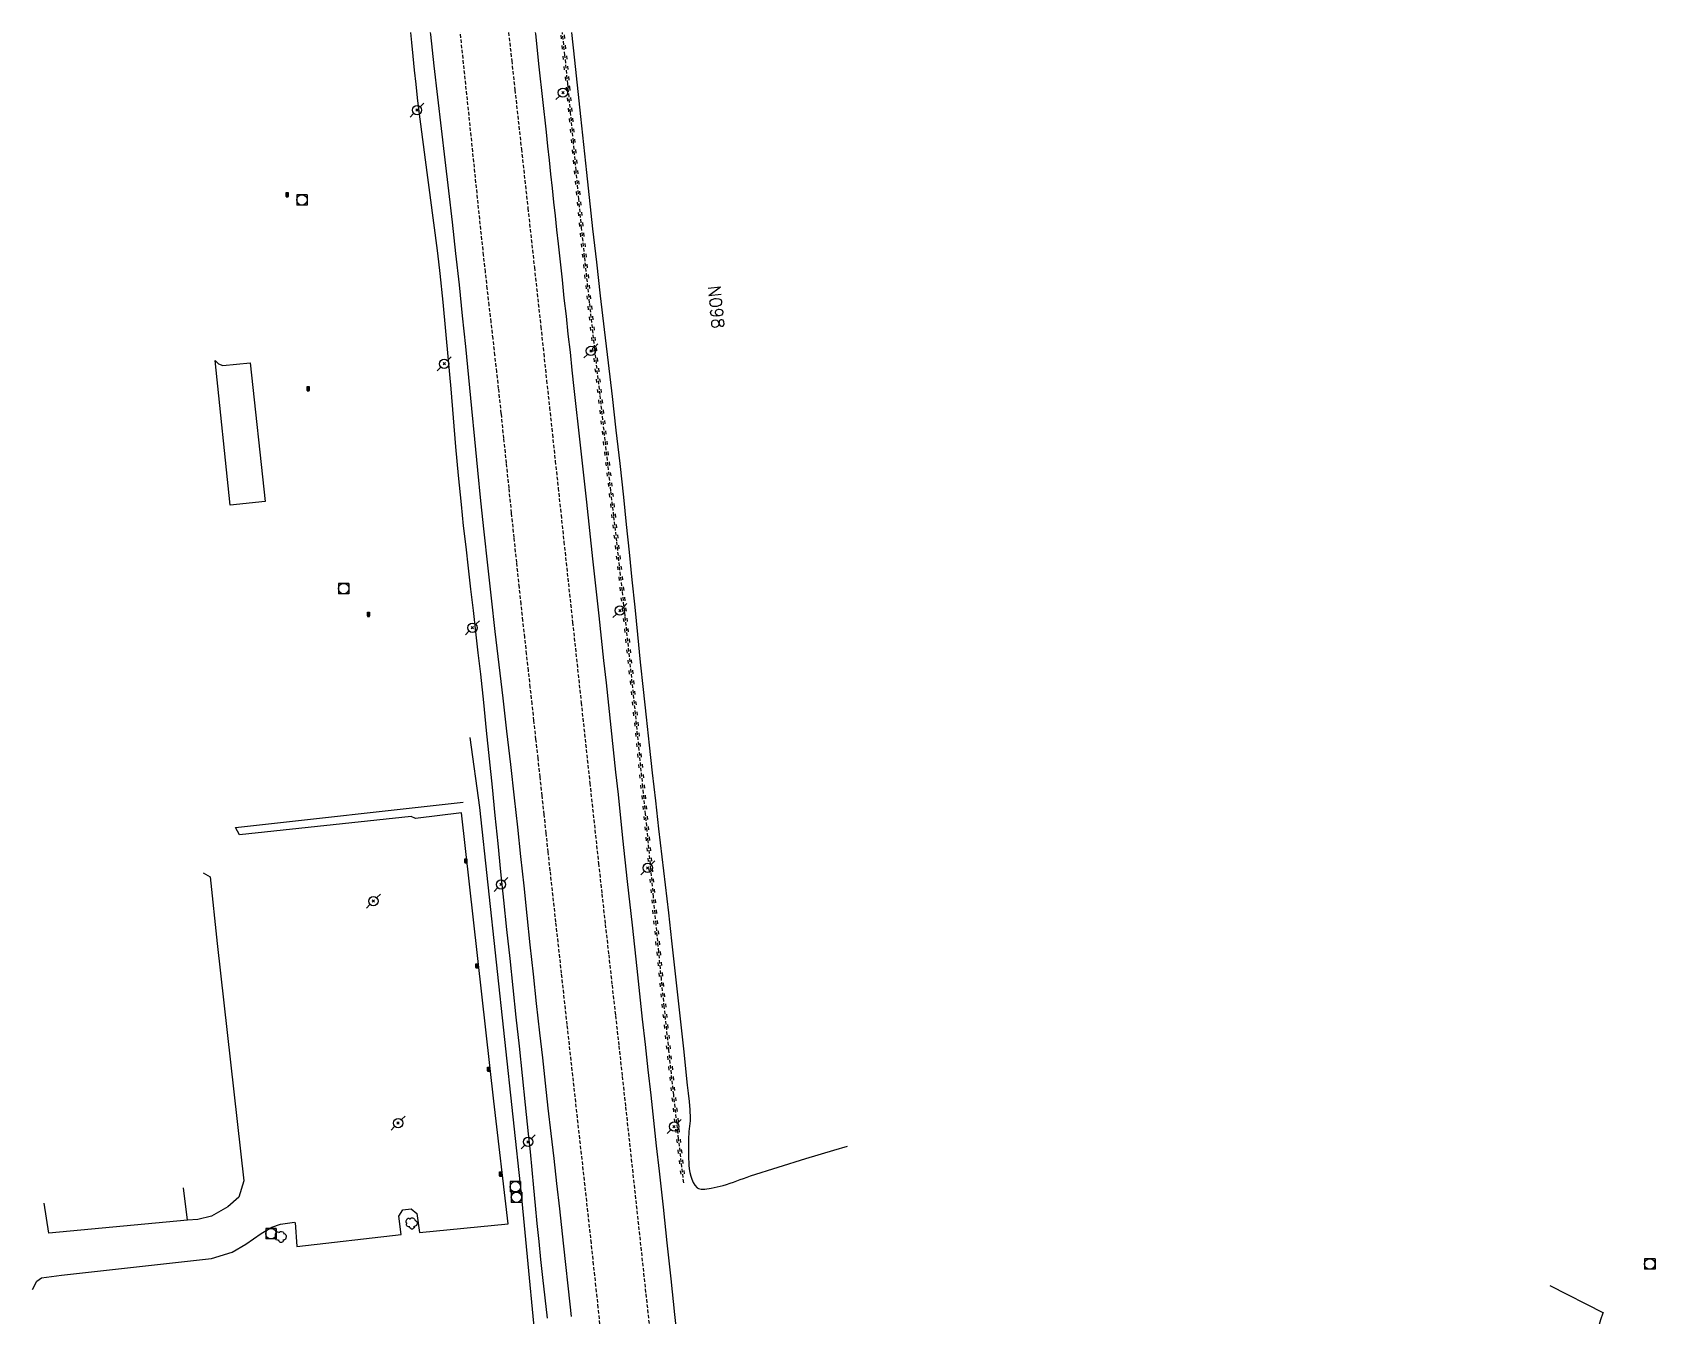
# Model space of a CAD drawing. Header units: millimetres. Extents: x 169000 to 170000, y 125999 to 127000.
# Drawn here: x 169497.7 to 169730.2, y 126816.3 to 127000 of the extents above; entities that cross this region are included whole.
import ezdxf
from ezdxf.enums import TextEntityAlignment as Align

# ---------------------------------------------------------------- set-up
doc = ezdxf.new("R2010")
doc.units = ezdxf.units.MM
doc.linetypes.add('DASHED', pattern=[0.75, 0.5, -0.25])
doc.layers.get('0').update_dxf_attribs({"linetype": 'CONTINUOUS'})
for name, color, linetype in [('W0001', 6, 'DASHED'), ('W0006', 2, 'CONTINUOUS'), ('W0008', 7, 'CONTINUOUS'), ('W0014', 7, 'CONTINUOUS'), ('W0017', 7, 'CONTINUOUS'), ('W0211', 2, 'CONTINUOUS'), ('W0214', 2, 'CONTINUOUS'), ('W0220', 5, 'DASHED'), ('W0300', 7, 'CONTINUOUS'), ('W0330', 7, 'CONTINUOUS'), ('W0401', 7, 'CONTINUOUS'), ('W0420', 7, 'CONTINUOUS'), ('W0473', 7, 'CONTINUOUS'), ('W0990', 7, 'CONTINUOUS')]:
    doc.layers.add(name, color=color, linetype=linetype)
doc.styles.get("Standard").update_dxf_attribs({"font": 'romans.shx', "width": 0.85})

# ---------------------------------------------------------------- blocks, each defined once
blk = doc.blocks.new('T420')
for p, q in [((0.75, 0.75), (-0.75, 0.75)), ((-0.75, 0.75), (-0.75, -0.75)), ((0.75, 0.75), (0.75, -0.75)), ((0.75, -0.75), (-0.75, -0.75))]:
    blk.add_line(p, q)
blk.add_ellipse((0, 0), major_axis=(-0.53, 0.53), ratio=1, start_param=3.926991, end_param=10.210176)
blk = doc.blocks.new('T401')
for p, q in [((-0.3, 0.3), (0, 0.3)), ((-0.3, -0.25), (-0.3, 0.3)), ((-0.3, 0.15), (0, 0.15)), ((-0.3, 0), (0, 0)), ((0, 0.3), (0, -0.25)), ((-0.3, -0.15), (0, -0.15)), ((-0.3, -0.25), (-0.3, -0.3)), ((-0.3, -0.3), (0, -0.3)), ((0, -0.3), (0, -0.25))]:
    blk.add_line(p, q)
blk = doc.blocks.new('T473')
for p, q in [((-0.166667, 0.166667), (0.166667, -0.166667)), ((-0.166667, -0.166667), (0.166667, 0.166667)), ((0.500001, 0.500001), (1.000002, 1.000002)), ((-1.000002, -1.000002), (-0.500001, -0.500001))]:
    blk.add_line(p, q)
blk.add_ellipse((0, 0), major_axis=(0.471405, 0.471405), ratio=1, start_param=5.4977871438, end_param=11.780972451)
blk = doc.blocks.new('T300')
for p, q in [((-0.8, 0.51), (-0.86, 0.34)), ((-0.86, 0.34), (-0.86, 0.17)), ((-0.86, 0.17), (-0.74, 0.06)), ((-0.69, 0.63), (-0.8, 0.51)), ((-0.8, -0.06), (-0.74, 0.06)), ((-0.74, 0.06), (-0.69, 0.11)), ((-0.57, 0.69), (-0.69, 0.63)), ((-0.46, 0.69), (-0.57, 0.69)), ((-0.29, 0.63), (-0.46, 0.69)), ((-0.29, 0.63), (-0.17, 0.74)), ((-0.23, 0.57), (-0.29, 0.63)), ((-0.17, 0.74), (-0.06, 0.8)), ((-0.06, 0.8), (0.06, 0.8)), ((0.06, 0.8), (0.23, 0.74)), ((0.23, 0.74), (0.34, 0.63)), ((0.34, 0.63), (0.4, 0.51)), ((0.46, 0.46), (0.34, 0.46)), ((0.4, 0.51), (0.4, 0.46)), ((0.57, 0.4), (0.46, 0.46)), ((0.57, 0.4), (0.69, 0.29)), ((0.69, 0.29), (0.74, 0.17)), ((0.74, 0.06), (0.69, -0.17)), ((0.74, 0.17), (0.74, 0.06)), ((-0.8, -0.17), (-0.8, -0.06)), ((-0.8, -0.23), (-0.8, -0.17)), ((-0.74, -0.34), (-0.8, -0.23)), ((-0.69, -0.4), (-0.74, -0.34)), ((-0.51, -0.46), (-0.69, -0.4)), ((-0.4, -0.46), (-0.51, -0.46)), ((-0.4, -0.46), (-0.34, -0.46)), ((-0.34, -0.46), (-0.34, -0.4)), ((-0.34, -0.51), (-0.34, -0.46)), ((-0.29, -0.63), (-0.34, -0.51)), ((-0.17, -0.74), (-0.29, -0.63)), ((-0.06, -0.8), (-0.17, -0.74)), ((0.06, -0.8), (-0.06, -0.8)), ((0.17, -0.74), (0.06, -0.8)), ((0.23, -0.69), (0.17, -0.74)), ((0.29, -0.46), (0.23, -0.46)), ((0.29, -0.63), (0.23, -0.69)), ((0.46, -0.4), (0.29, -0.46)), ((0.34, -0.51), (0.29, -0.63)), ((0.34, -0.51), (0.34, -0.46)), ((0.57, -0.34), (0.46, -0.4)), ((0.63, -0.29), (0.57, -0.34)), ((0.69, -0.17), (0.63, -0.29))]:
    blk.add_line(p, q)
blk = doc.blocks.new('t220o')
at = {"color": 0, "linetype": 'Continuous'}
for p, q in [((-0.25, 0.25), (0.25, 0.25)), ((-0.25, -0.25), (0.25, -0.25))]:
    blk.add_line(p, q, dxfattribs=at)

msp = doc.modelspace()

# ---------------------------------------------------------------- linework, layer by layer
at = {"layer": 'W0001'}
for points in [[(169579.08, 126814.3), (169578.76, 126817.38), (169578.43, 126820.47), (169578.1, 126823.55), (169577.77, 126826.64), (169577.44, 126829.63), (169577.11, 126832.62), (169576.78, 126835.61), (169576.45, 126838.6), (169576.11, 126841.59), (169575.78, 126844.59), (169575.45, 126847.58), (169575.12, 126850.57), (169574.31, 126857.92), (169573.5, 126865.27), (169572.69, 126872.61), (169571.88, 126879.96), (169571.59, 126882.65), (169571.3, 126885.34), (169571.01, 126888.02), (169570.72, 126890.71), (169570.43, 126893.4), (169570.14, 126896.08), (169569.84, 126898.77), (169569.55, 126901.46), (169569.29, 126903.84), (169569.03, 126906.23), (169568.76, 126908.61), (169568.5, 126911), (169568.24, 126913.38), (169567.97, 126915.77), (169567.71, 126918.15), (169567.46, 126920.54), (169567.08, 126924.1), (169566.71, 126927.66), (169566.34, 126931.21), (169565.98, 126934.77), (169565.61, 126938.33), (169565.24, 126941.89), (169564.87, 126945.45), (169564.49, 126949.01), (169564.23, 126951.39), (169563.96, 126953.78), (169563.69, 126956.16), (169563.42, 126958.55), (169563.14, 126960.93), (169562.87, 126963.32), (169562.6, 126965.7), (169562.34, 126968.09), (169561.94, 126971.79), (169561.55, 126975.5), (169561.17, 126979.21), (169560.79, 126982.92), (169560.41, 126986.63), (169560.02, 126990.33), (169559.63, 126994.04), (169559.24, 126997.75), (169559, 127000)], [(169565.92, 127000), (169566.36, 126995.95), (169566.82, 126991.78), (169567.75, 126983.3), (169568.68, 126974.82), (169569.61, 126966.34), (169570.53, 126957.86), (169570.95, 126954.01), (169571.36, 126950.16), (169571.78, 126946.31), (169572.19, 126942.46), (169572.6, 126938.61), (169573.02, 126934.76), (169573.43, 126930.91), (169573.84, 126927.06), (169575.08, 126915.54), (169576.31, 126904.03), (169577.55, 126892.51), (169578.8, 126881), (169579.28, 126876.64), (169579.76, 126872.28), (169580.25, 126867.93), (169580.73, 126863.57), (169581.22, 126859.21), (169581.71, 126854.86), (169582.19, 126850.5), (169582.67, 126846.14), (169583.16, 126841.68), (169583.64, 126837.21), (169584.13, 126832.75), (169584.61, 126828.28), (169585.09, 126823.81), (169585.57, 126819.35), (169586.06, 126814.88)]]:
    msp.add_lwpolyline(points, dxfattribs=at)
at = {"layer": 'W0006'}
msp.add_lwpolyline([(169523.87, 126953.03), (169524.39, 126952.55), (169524.99, 126952.29), (169528.91, 126952.7), (169531.05, 126932.82), (169526.02, 126932.32)], close=True, dxfattribs=at)
for points in [[(169535.34, 126829.61), (169535.57, 126826.16), (169550.54, 126827.88), (169550.22, 126830.51), (169550.76, 126831.38), (169551.96, 126831.54), (169552.79, 126830.86), (169553.14, 126828.16), (169565.85, 126829.42), (169563.81, 126846.97), (169559.19, 126888.23), (169552.59, 126887.43), (169551.97, 126887.74), (169527.38, 126885.11), (169526.82, 126886.14), (169559.43, 126889.76)], [(169522.19, 126879.65), (169523.19, 126879.09), (169524.2, 126869.56), (169528.02, 126835.54), (169527.29, 126833.2), (169525.72, 126831.81), (169523.37, 126830.48), (169521.43, 126830.03), (169519.93, 126829.94), (169519.38, 126834.55)], [(169519.94, 126829.93), (169500.07, 126828.04), (169499.38, 126832.38)], [(169497.72, 126820.01), (169498.34, 126821.18), (169499.04, 126821.65), (169501.89, 126822.06), (169523.37, 126824.43), (169526.34, 126825.35), (169528.3, 126826.49), (169530.5, 126828), (169531.99, 126828.91), (169533.23, 126829.36), (169535.24, 126829.62)]]:
    msp.add_lwpolyline(points, dxfattribs=at)
at = {"layer": 'W0008'}
for points in [[(169554.68, 127000), (169554.71, 126999.71), (169555.21, 126995.22), (169555.73, 126990.74), (169556.25, 126986.26), (169556.78, 126981.78), (169557.3, 126977.3), (169557.82, 126972.82), (169558.33, 126968.33), (169558.82, 126963.85), (169559.28, 126959.43), (169559.73, 126955.01), (169560.16, 126950.59), (169560.59, 126946.17), (169561.02, 126941.75), (169561.46, 126937.33), (169561.9, 126932.91), (169562.37, 126928.49), (169562.89, 126923.73), (169563.42, 126918.97), (169563.97, 126914.21), (169564.52, 126909.45), (169565.08, 126904.69), (169565.63, 126899.93), (169566.18, 126895.17), (169566.72, 126890.4), (169567.18, 126886.2), (169567.63, 126881.99), (169568.08, 126877.78), (169568.53, 126873.57), (169568.98, 126869.37), (169569.43, 126865.16), (169569.89, 126860.95), (169570.35, 126856.74), (169570.75, 126853.15), (169571.15, 126849.55), (169571.56, 126845.95), (169571.98, 126842.35), (169572.39, 126838.76), (169572.8, 126835.16), (169573.21, 126831.56), (169573.61, 126827.96), (169574.04, 126824.02), (169574.47, 126820.08), (169574.89, 126816.13)], [(169590.3, 126811.28), (169589.75, 126816.41), (169589.19, 126821.53), (169588.64, 126826.66), (169588.08, 126831.79), (169587.52, 126836.92), (169587.12, 126840.55), (169586.72, 126844.18), (169586.32, 126847.81), (169585.92, 126851.44), (169585.51, 126855.07), (169585.11, 126858.71), (169584.71, 126862.34), (169584.31, 126865.97), (169583.64, 126872.19), (169582.97, 126878.41), (169582.3, 126884.63), (169581.64, 126890.86), (169581.29, 126894.06), (169580.95, 126897.26), (169580.61, 126900.47), (169580.26, 126903.67), (169579.92, 126906.87), (169579.57, 126910.08), (169579.23, 126913.28), (169578.88, 126916.48), (169578, 126924.62), (169577.11, 126932.76), (169576.22, 126940.9), (169575.33, 126949.03), (169575.04, 126951.62), (169574.76, 126954.21), (169574.47, 126956.79), (169574.19, 126959.38), (169573.9, 126961.97), (169573.62, 126964.56), (169573.33, 126967.14), (169573.05, 126969.73), (169572.83, 126971.73), (169572.62, 126973.73), (169572.4, 126975.72), (169572.19, 126977.72), (169571.97, 126979.72), (169571.76, 126981.72), (169571.54, 126983.72), (169571.33, 126985.71), (169570.82, 126990.41), (169570.31, 126995.1), (169569.8, 126999.79), (169569.77, 127000)]]:
    msp.add_lwpolyline(points, dxfattribs=at)
at = {"layer": 'W0014'}
msp.add_lwpolyline([(169718.2, 126806.86), (169718.7, 126807.4), (169719.16, 126807.97), (169719.58, 126808.57), (169719.96, 126809.2), (169720.39, 126810.07), (169720.75, 126810.97), (169721.07, 126811.88), (169721.39, 126812.79), (169721.73, 126813.75), (169722.06, 126814.71), (169722.37, 126815.69), (169722.67, 126816.66)], dxfattribs=at)
at = {"layer": 'W0017'}
msp.add_lwpolyline([(169715.05, 126820.59), (169722.72, 126816.66)], dxfattribs=at)
at = {"layer": 'W0211'}
msp.add_lwpolyline([(169560.36, 126899.06), (169561.73, 126889), (169567.71, 126833.65), (169570.43, 126805.22)], dxfattribs=at)
at = {"layer": 'W0214'}
msp.add_lwpolyline([(169571.5, 126815.9), (169571.15, 126818.81), (169570.82, 126821.73), (169570.55, 126824.3), (169570.28, 126826.86), (169570.03, 126829.43), (169569.78, 126832), (169569.54, 126834.57), (169569.29, 126837.14), (169569.04, 126839.71), (169568.78, 126842.27), (169568.35, 126846.46), (169567.91, 126850.64), (169567.46, 126854.83), (169567.01, 126859.01), (169566.56, 126863.19), (169566.12, 126867.38), (169565.67, 126871.56), (169565.23, 126875.75), (169564.81, 126879.79), (169564.4, 126883.84), (169564, 126887.88), (169563.59, 126891.93), (169563.18, 126895.98), (169562.77, 126900.02), (169562.35, 126904.07), (169561.92, 126908.11), (169561.58, 126911.15), (169561.24, 126914.19), (169560.88, 126917.22), (169560.52, 126920.26), (169560.17, 126923.3), (169559.82, 126926.33), (169559.48, 126929.37), (169559.16, 126932.41), (169558.75, 126936.55), (169558.38, 126940.68), (169558.02, 126944.82), (169557.67, 126948.96), (169557.32, 126953.09), (169556.95, 126957.23), (169556.55, 126961.36), (169556.11, 126965.49), (169555.78, 126968.39), (169555.41, 126971.29), (169555.03, 126974.18), (169554.64, 126977.08), (169554.24, 126979.97), (169553.85, 126982.86), (169553.47, 126985.76), (169553.12, 126988.66), (169552.89, 126990.64), (169552.67, 126992.62), (169552.46, 126994.61), (169552.25, 126996.59), (169552.05, 126998.58), (169551.9, 127000)], dxfattribs=at)
at = {"layer": 'W0220'}
msp.add_lwpolyline([(169591, 126835.29), (169590.27, 126841.59), (169589.56, 126847.9), (169588.88, 126854.2), (169588.21, 126860.51), (169587.81, 126864.44), (169587.42, 126868.37), (169587.04, 126872.31), (169586.67, 126876.24), (169586.3, 126880.17), (169585.92, 126884.11), (169585.54, 126888.04), (169585.15, 126891.97), (169584.63, 126897.19), (169584.1, 126902.4), (169583.56, 126907.62), (169583, 126912.83), (169582.61, 126916.42), (169582.21, 126920.01), (169581.8, 126923.6), (169581.4, 126927.2), (169580.98, 126930.79), (169580.57, 126934.37), (169580.16, 126937.97), (169579.76, 126941.56), (169579.01, 126948.14), (169578.26, 126954.72), (169577.52, 126961.3), (169576.81, 126967.89), (169576.38, 126972.01), (169575.98, 126976.13), (169575.58, 126980.26), (169575.19, 126984.38), (169574.8, 126988.5), (169574.4, 126992.63), (169573.98, 126996.75), (169573.63, 127000)], dxfattribs=at)
at = {"layer": 'W0330'}
msp.add_lwpolyline([(169574.95, 127000), (169575.37, 126996.01), (169576.22, 126987.98), (169577.07, 126979.94), (169577.95, 126971.9), (169578.49, 126967.09), (169579.04, 126962.29), (169579.6, 126957.48), (169580.17, 126952.68), (169580.73, 126947.87), (169581.29, 126943.07), (169581.83, 126938.26), (169582.36, 126933.45), (169582.78, 126929.52), (169583.19, 126925.58), (169583.59, 126921.64), (169583.99, 126917.71), (169584.38, 126913.77), (169584.78, 126909.83), (169585.19, 126905.9), (169585.61, 126901.96), (169586.04, 126897.96), (169586.49, 126893.96), (169586.95, 126889.95), (169587.41, 126885.95), (169587.88, 126881.95), (169588.34, 126877.95), (169588.8, 126873.95), (169589.25, 126869.94), (169589.83, 126864.78), (169590.41, 126859.61), (169590.98, 126854.44), (169591.5, 126849.27), (169591.63, 126848.09), (169591.76, 126846.91), (169591.86, 126845.73), (169591.9, 126844.54), (169591.9, 126844.15), (169591.87, 126843.77), (169591.84, 126843.38), (169591.8, 126843), (169591.75, 126842.61), (169591.71, 126842.23), (169591.68, 126841.84), (169591.66, 126841.46), (169591.66, 126841.29), (169591.66, 126841.12), (169591.66, 126840.96), (169591.67, 126840.79), (169591.68, 126840.63), (169591.68, 126840.46), (169591.69, 126840.29), (169591.69, 126840.13), (169591.69, 126839.91), (169591.69, 126839.68), (169591.69, 126839.46), (169591.69, 126839.24), (169591.69, 126839.02), (169591.69, 126838.79), (169591.7, 126838.57), (169591.72, 126838.35), (169591.75, 126837.82), (169591.8, 126837.28), (169591.87, 126836.75), (169592.01, 126836.22), (169592.16, 126835.78), (169592.35, 126835.34), (169592.6, 126834.93), (169592.94, 126834.57), (169593.11, 126834.47), (169593.3, 126834.4), (169593.49, 126834.36), (169593.68, 126834.34), (169594, 126834.34), (169594.32, 126834.39), (169594.63, 126834.46), (169594.93, 126834.52), (169595.36, 126834.6), (169595.79, 126834.69), (169596.21, 126834.78), (169596.63, 126834.89), (169597.13, 126835.04), (169597.63, 126835.2), (169598.12, 126835.37), (169598.61, 126835.55), (169599.09, 126835.73), (169599.58, 126835.91), (169600.07, 126836.08), (169600.57, 126836.25), (169604.53, 126837.51), (169608.5, 126838.75), (169612.49, 126839.95), (169614.45, 126840.54)], dxfattribs=at)

# ---------------------------------------------------------------- block references
at = {"layer": 'W0220'}
for p, rotation in [((169573.7, 126999.38), 96.0890941382693), ((169573.86, 126997.89), 96.0890941382693), ((169574.02, 126996.4), 95.78465782204367), ((169574.17, 126994.9), 95.78465782204367), ((169574.32, 126993.41), 95.78465782204367), ((169574.47, 126991.92), 95.56647302074403), ((169574.61, 126990.42), 95.56647302074403), ((169574.76, 126988.93), 95.56647302074403), ((169574.9, 126987.44), 95.43454261506514), ((169575.04, 126985.95), 95.43454261506514), ((169575.19, 126984.45), 95.43454261506514), ((169575.33, 126982.96), 95.40534624902622), ((169575.47, 126981.47), 95.40534624902622), ((169575.61, 126979.97), 95.47888607382144), ((169575.75, 126978.48), 95.47888607382144), ((169575.9, 126976.99), 95.47888607382144), ((169576.04, 126975.49), 95.63868603283157), ((169576.19, 126974), 95.63868603283157), ((169576.34, 126972.51), 95.63868603283157), ((169576.49, 126971.02), 95.88474401571449), ((169576.64, 126969.52), 95.88474401571449), ((169576.8, 126968.03), 95.88474401571449), ((169576.96, 126966.54), 96.1742597099051), ((169577.12, 126965.05), 96.1742597099051), ((169577.28, 126963.56), 96.1742597099051), ((169577.44, 126962.07), 96.1742597099051), ((169577.6, 126960.57), 96.41295463593751), ((169577.77, 126959.08), 96.41295463593751), ((169577.94, 126957.59), 96.41295463593751), ((169578.11, 126956.1), 96.41295463593751), ((169578.27, 126954.61), 96.51030021860899), ((169578.44, 126953.12), 96.51030021860899), ((169578.61, 126951.63), 96.51030021860899), ((169578.78, 126950.14), 96.51030021860899), ((169578.95, 126948.65), 96.51030021860899), ((169579.12, 126947.16), 96.46629300479132), ((169579.29, 126945.67), 96.46629300479132), ((169579.46, 126944.18), 96.46629300479132), ((169579.63, 126942.69), 96.46629300479132), ((169579.8, 126941.2), 96.44717720024227), ((169579.97, 126939.71), 96.44717720024227), ((169580.14, 126938.22), 96.44717720024227), ((169580.31, 126936.73), 96.50074150451142), ((169580.48, 126935.24), 96.50074150451142), ((169580.65, 126933.75), 96.52831866285237), ((169580.82, 126932.26), 96.52831866285237), ((169580.99, 126930.77), 96.52990864119388), ((169581.16, 126929.28), 96.52990864119388), ((169581.33, 126927.79), 96.52990864119388), ((169581.5, 126926.3), 96.49867376142967), ((169581.67, 126924.81), 96.49867376142967), ((169581.84, 126923.31), 96.43461424509726), ((169582.01, 126921.82), 96.43461424509726), ((169582.17, 126920.33), 96.43461424509726), ((169582.34, 126918.84), 96.34456813959807), ((169582.51, 126917.35), 96.34456813959807), ((169582.67, 126915.86), 96.22853555254557), ((169582.83, 126914.37), 96.22853555254557), ((169583, 126912.88), 96.22853555254557), ((169583.15, 126911.39), 96.07950041340902), ((169583.31, 126909.9), 96.07950041340902), ((169583.47, 126908.4), 96.07950041340902), ((169583.63, 126906.91), 95.92575506333287), ((169583.78, 126905.42), 95.92575506333287), ((169583.94, 126903.93), 95.92575506333287), ((169584.09, 126902.44), 95.92575506333287), ((169584.25, 126900.94), 95.81432717985057), ((169584.4, 126899.45), 95.81432717985057), ((169584.55, 126897.96), 95.81432717985057), ((169584.7, 126896.47), 95.74521711777746), ((169584.85, 126894.97), 95.74521711777746), ((169585, 126893.48), 95.74521711777746), ((169585.15, 126891.99), 95.74521711777746), ((169585.3, 126890.5), 95.64345233030488), ((169585.45, 126889), 95.64345233030488), ((169585.59, 126887.51), 95.51176421897017), ((169585.74, 126886.02), 95.51176421897017), ((169585.88, 126884.53), 95.51176421897017), ((169586.02, 126883.03), 95.42898855507889), ((169586.17, 126881.54), 95.42898855507889), ((169586.31, 126880.05), 95.39512569093995), ((169586.45, 126878.55), 95.39512569093995), ((169586.59, 126877.06), 95.39512569093995), ((169586.73, 126875.57), 95.4215324444561), ((169586.87, 126874.07), 95.4215324444561), ((169587.01, 126872.58), 95.4215324444561), ((169587.16, 126871.09), 95.50820816788459), ((169587.3, 126869.59), 95.50820816788459), ((169587.45, 126868.1), 95.64379496638007), ((169587.59, 126866.61), 95.64379496638007), ((169587.74, 126865.11), 95.64379496638007), ((169587.89, 126863.62), 95.82829226419632), ((169588.04, 126862.13), 95.82829226419632), ((169588.2, 126860.64), 95.82829226419632), ((169588.35, 126859.15), 96.02642540435558), ((169588.51, 126857.65), 96.02642540435558), ((169588.67, 126856.16), 96.02642540435558), ((169588.83, 126854.67), 96.02642540435558), ((169588.99, 126853.18), 96.21793367520905), ((169589.15, 126851.69), 96.21793367520905), ((169589.31, 126850.2), 96.21793367520905), ((169589.47, 126848.71), 96.21793367520905), ((169589.64, 126847.21), 96.40943851919485), ((169589.81, 126845.72), 96.40943851919485), ((169589.97, 126844.23), 96.40943851919485), ((169590.14, 126842.74), 96.40943851919485), ((169590.31, 126841.25), 96.60093993616324), ((169590.48, 126839.76), 96.60093993616324), ((169590.65, 126838.27), 96.60093993616324), ((169590.83, 126836.78), 96.60093993616324)]:
    msp.add_blockref('t220o', p, dxfattribs=dict(at, rotation=rotation))
at = {"layer": 'W0300'}
for p in [(169552.08, 126829.45), (169533.33, 126827.51)]:
    msp.add_blockref('T300', p, dxfattribs=at)
at = {"layer": 'W0401'}
for p in [(169534.34, 126976.78), (169537.37, 126948.98), (169546.01, 126916.69), (169559.93, 126881.38), (169561.54, 126866.35), (169563.19, 126851.55), (169564.93, 126836.52)]:
    msp.add_blockref('T401', p, dxfattribs=at)
at = {"layer": 'W0420'}
for p in [(169536.32, 126976.02), (169542.3, 126920.36), (169566.88, 126834.71), (169567.05, 126833.2), (169531.89, 126827.99), (169729.36, 126823.65)]:
    msp.add_blockref('T420', p, dxfattribs=at)
at = {"layer": 'W0473'}
for p in [(169573.7, 126991.38), (169552.8, 126988.89), (169577.71, 126954.39), (169556.7, 126952.56), (169581.86, 126917.22), (169560.73, 126914.76), (169585.84, 126880.36), (169564.83, 126878), (169546.55, 126875.61), (169550.09, 126843.83), (169589.62, 126843.32), (169568.7, 126841.13)]:
    msp.add_blockref('T473', p, dxfattribs=at)

# ---------------------------------------------------------------- texts
at = {"layer": 'W0990'}
msp.add_text('N098 ', height=1.75, rotation=275.7465, dxfattribs=at).set_placement((169595.72, 126960.06), align=Align.MIDDLE_CENTER)

doc.saveas('drawing.dxf')
